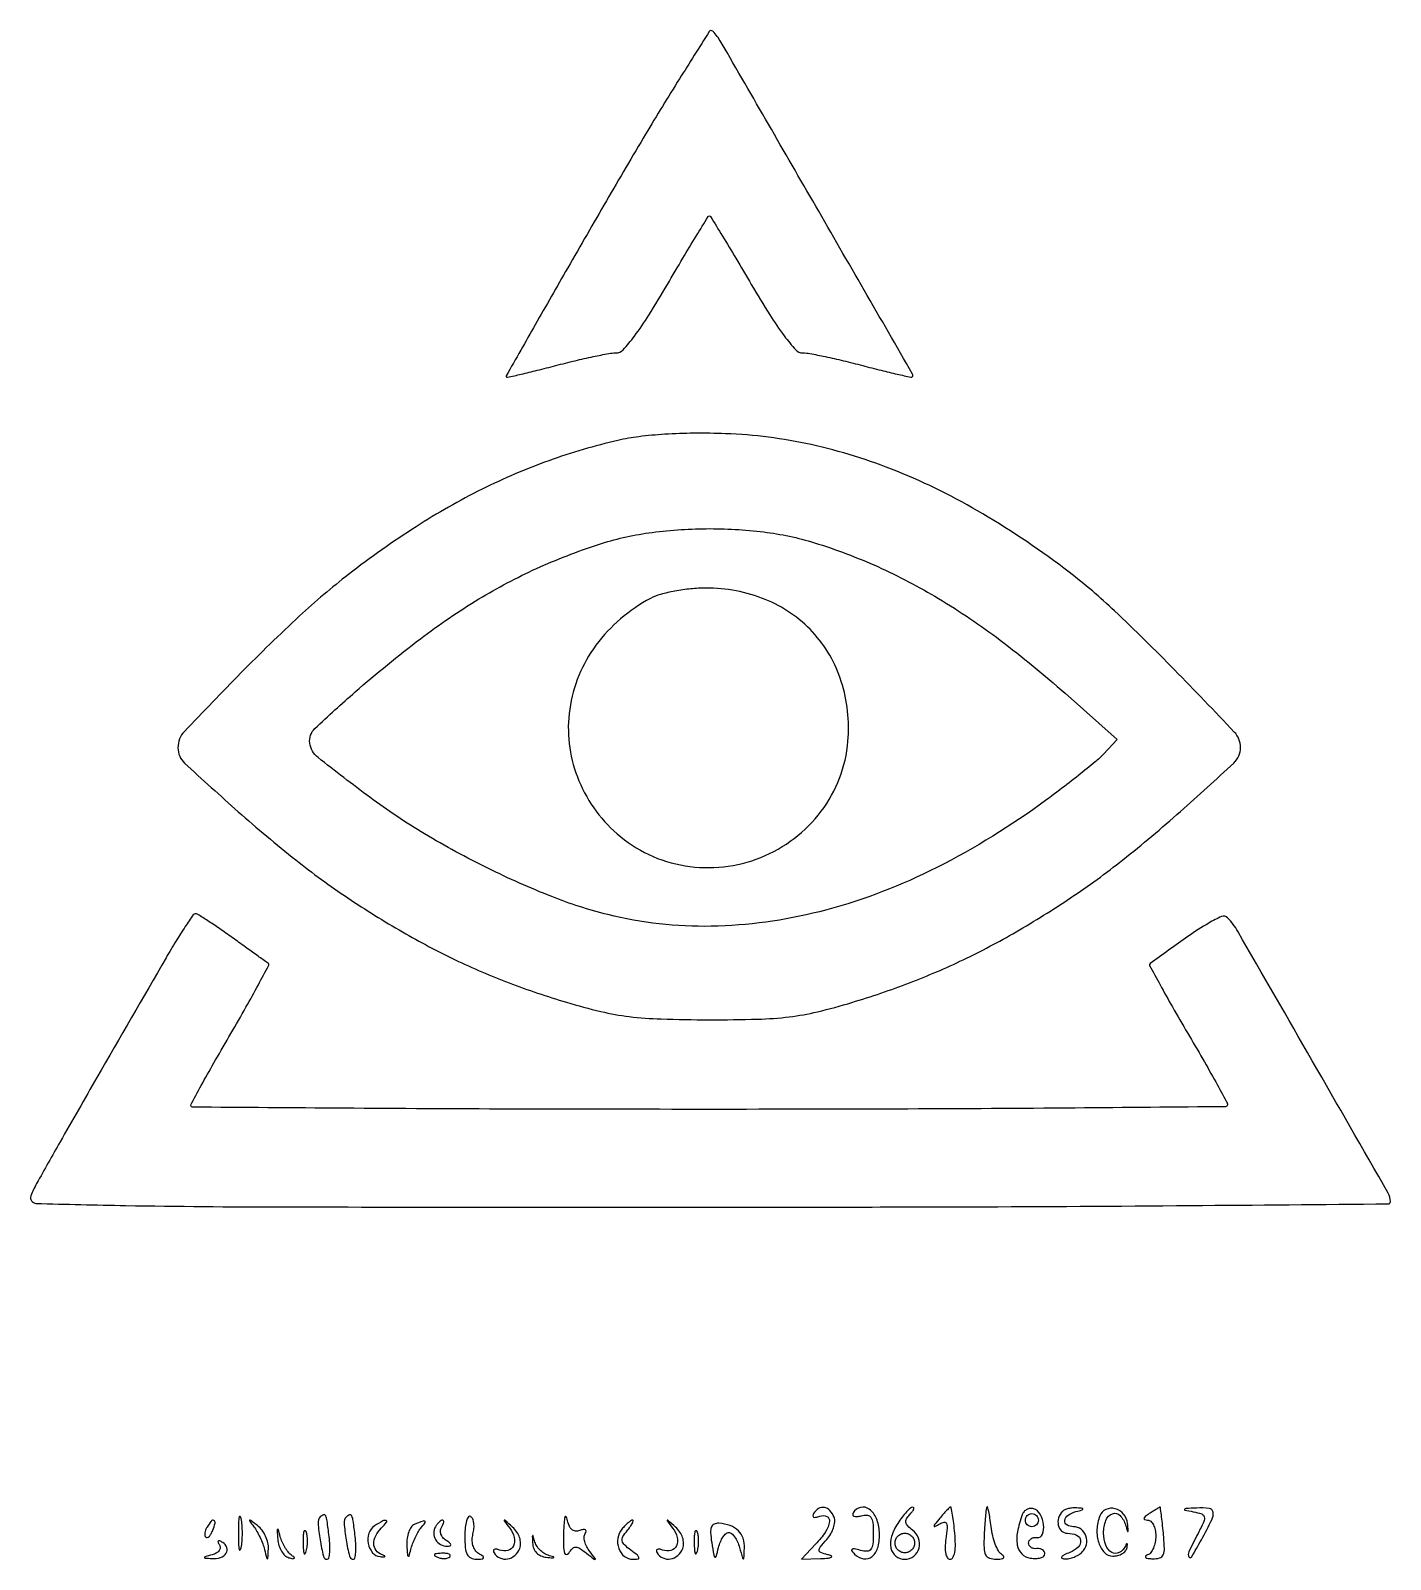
# Model space of a CAD drawing. Extents: x 58 to 267, y 5 to 239.
import ezdxf

# ---------------------------------------------------------------- set-up
doc = ezdxf.new("R2010")
doc.units = 0

msp = doc.modelspace()

# ---------------------------------------------------------------- linework, layer by layer
for points in [[(146.729109, 213.317771, 0.000766), (140.785192, 203.020775, 0.001274), (135.810307, 194.320702, 0.000068), (131.354098, 186.478923, 0.327476), (131.374316, 186.305897, 0.267184), (131.546451, 186.252769, 0.000983), (133.677033, 186.739892, 0.004646), (136.107839, 187.324529, 0.002857), (138.959807, 188.055897, -0.005474), (141.927096, 188.800308, -0.006686), (144.718778, 189.42892, -0.00568), (147.074678, 189.898513, -0.04638), (148.166394, 190, 0.208091), (149.281449, 190.485069, 0.02588), (151.020875, 192.556923, 0.021776), (153.22964, 195.76407, 0.007869), (156.093138, 200.5, -0.001989), (158.463039, 204.525743, -0.003256), (160.506799, 207.915625, -0.000494), (162.335891, 210.898625, -0.260611), (162.517176, 211, -0.260386), (162.69855, 210.898676, -0.000493), (164.531132, 207.915625, -0.003252), (166.578825, 204.525742, -0.001987), (168.953397, 200.5, 0.008007), (171.789757, 195.821016, 0.021161), (174.011125, 192.596856, 0.024053), (175.771123, 190.4804, 0.210269), (176.862964, 190, -0.046643), (177.940673, 189.899245, -0.005579), (180.289846, 189.42892, -0.006611), (183.075039, 188.800317, -0.005388), (186.040193, 188.055897, 0.002991), (188.893528, 187.324998, 0.004848), (191.328776, 186.741723, 0.001091), (193.459229, 186.258135, 0.257053), (193.645462, 186.312129, 0.33937), (193.702508, 186.744927, 0.000041), (178.833251, 212.512387, 0.000164), (164.330927, 237.620101, 0.060754), (163.052423, 239.317771, 0.485805), (162.507514, 239.262824, 0.001305), (157.932414, 232.017601, 0.00559), (152.743235, 223.543282, 0.003303)], [(148.5, 176.586843, 0.029567), (137.892441, 173.465588, 0.029079), (127.666226, 169.10061, 0.027564), (117.529881, 163.341437, 0.021545), (107.188234, 156.038032, 0.022578), (99.665572, 149.661625, 0.011144), (90.672572, 140.931809, 0.004793), (81.995526, 131.954182, 0.192006), (81, 129.457316, 0.208555), (82.030887, 127.093319, 0.00615), (90.254441, 119.643623, 0.013065), (99.090874, 112.23644, 0.020769), (107.063142, 106.424042, 0.015877), (115.450722, 101.204027, 0.019914), (123.552662, 96.933212, 0.020415), (131.794529, 93.405068, 0.018305), (140.599613, 90.418163, 0.01467), (145.881254, 89.006909, 0.027484), (150.232607, 88.229438, 0.022839), (155.142935, 87.854629, 0.007211), (162.5, 87.736242, 0.007076), (169.921024, 87.828896, 0.023565), (174.781981, 88.188079, 0.028483), (179.0872, 88.961842, 0.014475), (184.400387, 90.396483, 0.018036), (193.229724, 93.40834, 0.020256), (201.476847, 96.946971, 0.019804), (209.569367, 101.216007, 0.015854), (217.936858, 106.424042, 0.020767), (225.940653, 112.259368, 0.013235), (234.770216, 119.665764, 0.006311), (242.960285, 127.099925, 0.208213), (244, 129.488445, 0.192041), (243.053306, 131.862365, 0.003832), (233.875545, 141.39205, 0.009738), (224.694756, 150.421153, 0.025998), (217.707192, 156.374007, 0.029594), (204.447822, 165.337679, 0.038101), (191.266119, 171.85407, 0.041031), (178.128158, 175.931594, 0.04604), (165, 177.606606, 0.010736), (160.1634, 177.671501, 0.013418), (155.676394, 177.514886, 0.014806), (151.716094, 177.152162, 0.026534)], [(178.644665, 160.885209, -0.030991), (188.343491, 157.221378, -0.029407), (197.692979, 152.330769, -0.026913), (207.124977, 145.953102, -0.018694), (217.083024, 137.805261), (225.096873, 130.732019), (222.976402, 128.474881, -0.030598), (221.696361, 127.26935, -0.005783), (219.20532, 125.243845, -0.006159), (216.234928, 122.944202, -0.005614), (213.116359, 120.645208, -0.041276), (196.342979, 110.556039, -0.052692), (179.429442, 104.31057, -0.057274), (162.822942, 102.071575, -0.066011), (146.951461, 103.860417, -0.033227), (138.330846, 106.62654, -0.020228), (128.547261, 110.964847, -0.019876), (118.841247, 116.236689, -0.025784), (110.422633, 121.859695, -0.006908), (102.489097, 127.944139, -0.193955), (101.222555, 130.158354, -0.241572), (102.007884, 132.39527, -0.010997), (108.2041, 138.020182, -0.01595), (118.201082, 146.157648, -0.026629), (127.164072, 152.26421, -0.02964), (135.982075, 156.917491, -0.027581), (145.5, 160.62178, -0.044759), (153.222364, 162.401826, -0.032297), (162.043092, 163.042621, -0.032283), (170.878296, 162.542043, -0.044551)], [(153.5, 152.341153, 0.112333), (145.130556, 145.174104, 0.124962), (141.091881, 135.356551, 0.128043), (142.269284, 124.987289, 0.121214), (148.355315, 116.261178, 0.141026), (158.794492, 111.342417, 0.136075), (170.411045, 112.629683, 0.136464), (179.682343, 119.708589, 0.142121), (183.787256, 130.448126, 0.097203), (182.76598, 139.60613, 0.111194), (178.347222, 147.211536, 0.110934), (171.085383, 152.201201, 0.096383), (162, 153.938, 0.02457), (159.666718, 153.815586, 0.021041), (157.231315, 153.463381, 0.021626), (155.036973, 152.952031, 0.05311)], [(79.183637, 97.25, 0.000296), (68.572261, 78.880616, 0.001651), (62.918345, 69.004506, 0.001584), (59.32208, 62.627291, 0.037222), (58.447691, 60.75, 0.51451), (59.225683, 59.585263, 0.003673), (72.980861, 59.252601, 0.00392), (96.867381, 59.037771, 0.000288), (162.393011, 59, 0.000768), (202.52859, 59.061647, 0.001284), (236.290167, 59.252052, 0.000067), (266.649688, 59.505272, 0.411734), (267, 59.858565, 0.130884), (266.651743, 61.166182, 0.000223), (255.002247, 81.464314, 0.000441), (243.619117, 101.237428, 0.062468), (241.994193, 103.383779, 0.309364), (241.103874, 103.562371, 0.033204), (239.124401, 102.560677, 0.019533), (235.944668, 100.504962, 0.003392), (230.120684, 96.349265, 0.374759), (230.058844, 96.081696, 0.001457), (231.653279, 93.113219, 0.006017), (233.547781, 89.709141, 0.00363), (235.870684, 85.718495, -0.002693), (238.219944, 81.699911, -0.004177), (240.199513, 78.204338, -0.001358), (241.875647, 75.166638, -0.126034), (242, 74.681144, -0.411622), (241.722458, 74.401134, -0.000072), (218.646875, 74.200086, -0.001339), (192.984326, 74.048946, -0.000803), (162.5, 74, -0.000681), (132.015668, 74.041503, -0.001135), (106.353125, 74.169659, -0.000052), (83.235783, 74.34001, -0.412026), (83, 74.577562, -0.126149), (83.106941, 74.994687, -0.000981), (84.797604, 78.06091, -0.003524), (86.773855, 81.569944, -0.002247), (89.119504, 85.624724, 0.003497), (91.439356, 89.658151, 0.005797), (93.332863, 93.09665, 0.001353), (94.930741, 96.099137, 0.3751), (94.869504, 96.359076, -0.000282), (94.594888, 96.556075, -0.000005), (93.100436, 97.629432, -0.000012), (91.360217, 98.879398, -0.000008), (89.366023, 100.311914, 0.004922), (87.357213, 101.725207, 0.007361), (85.572152, 102.916625, 0.003573), (84.041821, 103.890343, 0.1408), (83.660133, 104, 0.247204), (83.329457, 103.82587, 0.003957), (82.109248, 102.017188, 0.009352), (80.721599, 99.837343, 0.005938)], [(102.839024, 11.505691, 0.220168), (102.487457, 10.548452, 0.020533), (102.802684, 7.988103, 0.018624), (103.315281, 5.469791, 0.34609), (103.912699, 5, 0.354395), (104.156782, 5.197853, 0.032374), (104.276946, 6.028125, 0.0306), (104.297088, 7.158107, 0.018217), (104.189793, 8.5, 0.004392), (103.888536, 10.897449, 0.072268), (103.667484, 11.671799, 0.384612), (103.34089, 11.81534, 0.116815)], [(106.839024, 11.505691, 0.220168), (106.487457, 10.548452, 0.020533), (106.802684, 7.988103, 0.018624), (107.315281, 5.469791, 0.34609), (107.912699, 5, 0.354395), (108.156782, 5.197853, 0.032374), (108.276946, 6.028125, 0.0306), (108.297088, 7.158107, 0.018217), (108.189793, 8.5, 0.004392), (107.888536, 10.897449, 0.072268), (107.667484, 11.671799, 0.384612), (107.34089, 11.81534, 0.116815)], [(178.507079, 12.011454, 0.1144), (178.393111, 11.674071, 0.32948), (178.512472, 11.474315, 0.155351), (178.868281, 11.443138, 0.036408), (179.448062, 11.618443, -0.204141), (180.526451, 11.579236, -0.33009), (180.942153, 10.807416, -0.111547), (180.329887, 9.2089, -0.041581), (178.825686, 7.314451), (176.651372, 5), (179.575686, 5.116001, 0.010095), (180.768991, 5.187489, 0.103168), (181.241618, 5.326281, 0.614976), (181.237617, 5.498996, 0.048029), (180.674524, 5.703861, -0.026955), (179.615834, 6.039309, -0.297123), (179.365196, 6.38132, -0.188232), (179.525551, 6.869593, -0.011535), (180.545805, 8.050614, 0.053192), (181.150976, 8.881879, 0.052377), (181.570858, 9.826325, 0.057091), (181.755191, 10.73744, 0.113476), (181.652666, 11.462755, 0.094425), (181.025488, 12.475003, 0.165257), (180.169422, 12.942954, 0.182717), (179.269181, 12.770987, 0.11729)], [(184.591857, 12.148627, 0.179821), (184.527097, 11.825399, 0.266493), (184.704096, 11.606063, 0.118812), (185.15886, 11.544563, 0.03844), (185.831953, 11.666306, -0.081271), (186.758436, 11.753271, -0.228744), (187.308999, 11.439248, -0.129737), (187.595534, 10.641098, -0.021662), (187.666667, 9, -0.020852), (187.596034, 7.307091, -0.141298), (187.300627, 6.532011, -0.234128), (186.722507, 6.241282, -0.065534), (185.689283, 6.371003, 0.015417), (184.768619, 6.58167, 0.189788), (184.420973, 6.51805, 0.434996), (184.376983, 6.294231, 0.039734), (184.788732, 5.811268, 0.152599), (186.189758, 5.077354, 0.229078), (187.496024, 5.439869, 0.153674), (188.393121, 6.920486, 0.072635), (188.606676, 9.167252, 0.08394), (188.142851, 11.263689, 0.137565), (187.037389, 12.692071, 0.220805), (185.724446, 12.963837, 0.199249)], [(191.413102, 10.50772, 0.070267), (190.475056, 8.513825, 0.124201), (190.380562, 6.70863, 0.177221), (191.125324, 5.481915, 0.170205), (192.5, 5, 0.169155), (193.870825, 5.477425, 0.16121), (194.681514, 6.712508, 0.152192), (194.618832, 8.244728, 0.150233), (193.697278, 9.479405, -0.040551), (192.956373, 10.119369, -0.1469), (192.668823, 10.664234, -0.17969), (192.757677, 11.208923, -0.067128), (193.234798, 11.834798, 0.027494), (193.636168, 12.282915, 0.069774), (193.858869, 12.657722, 0.177388), (193.869603, 12.892546, 0.327331), (193.723053, 13, 0.185549), (193.369753, 12.864216, 0.022378), (192.765264, 12.267893, 0.024182), (192.087942, 11.462269, 0.017677)], [(197.872445, 11.308042, 0.003836), (197.083559, 10.3201, 0.171666), (197.000574, 10.074743, 0.565945), (197.11612, 10.00752, 0.009784), (197.884348, 10.45009, -0.099826), (198.532524, 10.681733, -0.346591), (198.89271, 10.474052, -0.118062), (198.998125, 9.754476, -0.014039), (198.80754, 8.142048, 0.027624), (198.690458, 6.85176, 0.059278), (198.773329, 5.857508, 0.09482), (199.033934, 5.224686, 0.252966), (199.449619, 5, 0.281312), (199.883386, 5.26502, 0.073978), (200.155702, 6.069985, 0.047604), (200.260808, 7.327566, 0.020834), (200.17139, 9, 0.006328), (200.005524, 10.533644, 0.010419), (199.821931, 11.825, 0.004305), (199.636573, 12.900491, 0.362627), (199.517409, 13, 0.19369), (199.356756, 12.93534, 0.008549), (198.921786, 12.502987, 0.013393), (198.418098, 11.956353, 0.009061)], [(205.087703, 13, 0.080134), (204.988418, 12.648269, 0.004756), (204.871402, 11.545137, 0.007064), (204.762648, 10.222507, 0.005145), (204.677666, 8.749402, 0.017957), (204.654453, 6.71763, 0.107783), (204.903466, 5.696641, 0.197126), (205.477865, 5.185103, 0.086784), (206.5, 5.014715, 0.024327), (207.301312, 5.060118, 0.160074), (207.662983, 5.222803, 0.397226), (207.680865, 5.462661, 0.080779), (207.331352, 5.774051, -0.128366), (206.852623, 6.289076, -0.033608), (206.382234, 7.324654, -0.031867), (205.988653, 8.617749, -0.027921), (205.74139, 10.008738, 0.007759), (205.563231, 11.314399, 0.016006), (205.375577, 12.327567, 0.019818), (205.202555, 12.991911, 0.688601)], [(210.51241, 11.833158, 0.039377), (209.772981, 9.188287, 0.09476), (209.762974, 7.163322, 0.149801), (210.456125, 5.836451, 0.163821), (211.75, 5.183684, 0.040099), (212.611838, 5.129892, 0.064468), (213.339063, 5.237258, 0.091246), (213.828496, 5.478119, 0.237174), (214, 5.819338, 0.134994), (213.90256, 6.173665, 0.113923), (213.632812, 6.455437, 0.09778), (213.227596, 6.619824, 0.075419), (212.75, 6.638889, -0.078962), (212.272518, 6.661319, -0.100004), (211.867188, 6.834549, -0.113932), (211.597262, 7.129762, -0.12916), (211.5, 7.5, -0.135334), (211.601855, 7.869417, -0.114219), (211.883702, 8.162699, -0.097886), (212.307138, 8.33314, -0.075278), (212.806218, 8.351741, 0.340723), (213.621509, 8.84462, 0.124592), (213.796863, 10.270505, 0.093542), (213.269562, 11.904911, 0.190773), (212.250526, 12.75483, 0.106068), (211.736376, 12.809948, 0.096048), (211.224546, 12.653827, 0.092703), (210.793869, 12.310902, 0.090785)], [(213, 11, -0.099038), (212.923658, 10.618362, -0.097945), (212.70625, 10.29375, -0.097945), (212.381638, 10.076342, -0.099038), (212, 10, -0.099038), (211.618362, 10.076342, -0.097945), (211.29375, 10.29375, -0.097945), (211.076342, 10.618362, -0.099038), (211, 11, -0.099038), (211.076342, 11.381638, -0.097945), (211.29375, 11.70625, -0.097945), (211.618362, 11.923658, -0.099038), (212, 12, -0.099038), (212.381638, 11.923658, -0.097945), (212.70625, 11.70625, -0.097945), (212.923658, 11.381638, -0.099038)], [(216.666667, 12.333333, 0.125796), (216.083853, 11.350208, 0.128981), (216.051798, 10.217789, 0.151543), (216.564795, 9.340323, 0.187387), (217.440983, 9, -0.103296), (218.864779, 8.702684, -0.26415), (219.474177, 7.888579, -0.240857), (219.109318, 6.878526, -0.09277), (217.814245, 6.054928, 0.017802), (216.940237, 5.667737, 0.115893), (216.569932, 5.36621, 0.48613), (216.62136, 5.16338, 0.094435), (217.05, 5.063386, 0.063195), (217.725609, 5.12119, 0.041427), (218.474232, 5.348165, 0.041299), (219.178726, 5.696975, 0.060852), (219.721855, 6.121855, 0.141688), (220.35386, 7.268096, 0.139011), (220.282915, 8.584046, 0.147947), (219.544462, 9.609996, 0.164756), (218.393011, 10, -0.131291), (217.369023, 10.273597, -0.309858), (217.043474, 10.951565, -0.206657), (217.553398, 11.763356, -0.086905), (218.75, 12.310674, 0.004951), (219.704115, 12.57013, 0.258667), (219.834849, 12.699888, 0.467942), (219.761113, 12.809436, 0.007468), (218.916667, 12.883999, 0.040297), (218.261577, 12.879139, 0.038032), (217.602604, 12.770091, 0.0404), (217.034112, 12.581208, 0.096261)], [(222.417895, 11.646633, 0.080422), (221.980146, 9.550833, 0.090195), (222.256196, 7.510688, 0.114023), (223.139738, 6.041587, 0.203301), (224.416667, 5.5, 0.063054), (225.16872, 5.595219, 0.069696), (225.846198, 5.874531, 0.079114), (226.348865, 6.287811, 0.131976), (226.591667, 6.775, 0.013819), (226.671476, 7.233682, 0.236791), (226.624792, 7.374375, 0.485648), (226.52802, 7.362824, 0.021854), (226.341667, 7.025, -0.156246), (225.378467, 6.032419, -0.261803), (224.247899, 6.056933, -0.173838), (223.321669, 7.172872, -0.087354), (223, 9, -0.087509), (223.348333, 10.975025, -0.220049), (224.354472, 11.987333, -0.298549), (225.514541, 11.721834, -0.120293), (226.369258, 10.25, 0.002628), (226.656245, 9.29505, 0.522694), (226.737042, 9.269139, 0.258596), (226.789516, 9.389298, 0.001975), (226.681099, 10.488516, 0.150919), (226.071481, 11.923024, 0.15219), (224.76095, 12.758076, 0.175993), (223.348884, 12.640368, 0.195641)], [(230, 12, 0.021149), (229.378141, 11.559769, 0.167501), (229.1875, 11.269141, 0.405416), (229.295085, 11.081977, 0.066727), (229.75, 11.015313, -0.184554), (230.227303, 10.826192, -0.088674), (230.632812, 10.294602, -0.069139), (230.90773, 9.509224, -0.049705), (231, 8.583333, -0.048059), (230.907335, 7.62149, -0.053115), (230.632812, 6.728399, -0.060057), (230.229096, 6.0303, -0.136586), (229.75, 5.662281, 0.099595), (229.450031, 5.464865, 0.45761), (229.46245, 5.282867, 0.129105), (229.813468, 5.139585, 0.022958), (230.526426, 5.078947, 0.081746), (231.589591, 5.211666, 0.225262), (232.137949, 5.702843, 0.109622), (232.32419, 6.733053, 0.013889), (232.17139, 9, 0.0034), (232.014702, 10.53269, 0.005669), (231.8594, 11.820502, 0.00129), (231.709335, 12.934261, 0.405085), (231.644965, 12.984687, 0.106662), (231.545819, 12.952078, 0.002278), (231.101958, 12.689119, 0.005148), (230.585319, 12.372584, 0.003437)], [(236.740367, 12.295529, -0.032445), (238.046448, 11.954509, -0.262806), (238.446914, 11.512867, -0.164335), (238.372332, 10.792786, -0.012072), (237.490367, 8.981371, 0.007546), (236.070295, 6.130613, 0.235736), (236.082498, 5.365803, 0.588601), (236.493042, 5.354375, 0.008433), (238, 8, 0.009773), (239.607811, 11.078095, 0.154924), (239.787123, 12.230122, 0.338282), (239.191788, 12.802117, 0.040645), (237.25, 12.863818, 0.002124), (235.611114, 12.775679, 0.197973), (235.400505, 12.674237, 0.577905), (235.439024, 12.556823, 0.00381)], [(85.458881, 9.933469, 0.049364), (85.242038, 9.490157, 0.059701), (85.133355, 9.040231, 0.070517), (85.142323, 8.651151, 0.156651), (85.276326, 8.390341, 0.281567), (85.50546, 8.335123, 0.118528), (85.786868, 8.507038, 0.069269), (86.083816, 8.899181, 0.035865), (86.345077, 9.456872, 0.029555), (86.696703, 10.564815, 0.344086), (86.525317, 10.954259, 0.36195), (86.120758, 10.871774, 0.030391)], [(90.272364, 9, 0.008087), (90.298431, 7.38851, 0.039503), (90.399666, 6.482812, 0.611425), (90.546986, 6.439977, 0.142433), (90.705733, 6.75, 0.029693), (90.840649, 7.774707, 0.017887), (90.884498, 9, 0.017887), (90.840649, 10.225293, 0.029693), (90.705733, 11.25, 0.142433), (90.546986, 11.560023, 0.611425), (90.399666, 11.517188, 0.039503), (90.298431, 10.61149, 0.008087)], [(92.642392, 10, -0.034221), (93.115763, 9.281353, -0.019319), (93.593615, 8.353125, -0.019214), (94.005227, 7.375104, -0.029737), (94.27639, 6.5, 0.001837), (94.611622, 5.157476, 0.402126), (94.713978, 5.093625, 0.337721), (94.801102, 5.19448, 0.001656), (94.883999, 6.627555, 0.073363), (94.799554, 7.542895, 0.049622), (94.451862, 8.533297, 0.049248), (93.911095, 9.445335, 0.068134), (93.25, 10.127555, 0.002075), (92.179061, 10.96029, 0.219342), (92.002866, 11.000602, 0.5466), (91.965325, 10.901889, 0.003459)], [(96.315355, 8.078328, 0.056164), (96.497575, 7.122135, 0.059325), (96.886386, 6.249212, 0.066347), (97.412324, 5.58542, 0.126894), (98, 5.252197, 0.01361), (98.649851, 5.095811, 0.272814), (98.835562, 5.158122, 0.416731), (98.823911, 5.312588, 0.019089), (98.365682, 5.673869, -0.069438), (97.891304, 6.132136, -0.031629), (97.402912, 6.844824, -0.030559), (96.975126, 7.673704, -0.036723), (96.681037, 8.5, 0.003585), (96.376764, 9.575582, 0.594116), (96.280874, 9.5966, 0.197969), (96.219428, 9.413346, 0.002184)], [(100.194949, 7.5, 0.012823), (100.235556, 6.431793, 0.080377), (100.356533, 5.900903, 0.597527), (100.51666, 5.883358, 0.087174), (100.692991, 6.269032, 0.037336), (100.832894, 7.036634, 0.029507), (100.872264, 7.880008, 0.030339), (100.814405, 8.671085, 0.06278), (100.655937, 9.269032, 0.31318), (100.47713, 9.386009, 0.333666), (100.315079, 9.257153, 0.052471), (100.212705, 8.580113, 0.014395)], [(111.151607, 10.11486, 0.177266), (110.29954, 9.005713, 0.121882), (110.200959, 7.407498, 0.128797), (110.85385, 6.010342, 0.20406), (112.011484, 5.415192, 0.010809), (112.58505, 5.38611, 0.241247), (112.730861, 5.45554, 0.493409), (112.703203, 5.557952, 0.016609), (112.25, 5.727033, -0.155575), (111.385137, 6.360999, -0.155561), (111.046866, 7.378619, -0.121607), (111.334832, 8.609872, -0.078566), (112.2, 9.8, 0.021766), (113.004256, 10.677502, 0.538984), (112.925582, 10.94081, 0.20451), (112.438305, 10.886153, 0.012424)], [(117.25, 10.337719, 0.151847), (116.778955, 9.952955, 0.060335), (116.401263, 9.198163, 0.052325), (116.164078, 8.224237, 0.04448), (116.116001, 7.166667, 0.004273), (116.189942, 5.746555, 0.171276), (116.309553, 5.463511, 0.586718), (116.45639, 5.497812, 0.009775), (116.72361, 6.5, -0.027989), (116.985953, 7.357218, -0.020275), (117.368915, 8.279687, -0.020582), (117.805673, 9.128547, -0.041419), (118.230053, 9.75, 0.009654), (118.922586, 10.637494, 0.444754), (118.882876, 10.839994, 0.229884), (118.596076, 10.865375, 0.00497)], [(120.5, 10, 0.145013), (120.235029, 9.02577, 0.131355), (120.527732, 8.021779, 0.127684), (121.292153, 7.277704, 0.133478), (122.309017, 7.015313, 0.062466), (122.742976, 7.075417, 0.398269), (122.848863, 7.247977, 0.178934), (122.682951, 7.511572, 0.022578), (122.121885, 7.903509, -0.078477), (121.64727, 8.320824, -0.089711), (121.350436, 8.846576, -0.099558), (121.274791, 9.397018, -0.123544), (121.430902, 9.888197, 0.031142), (121.659266, 10.314988, 0.065668), (121.769314, 10.673408, 0.126282), (121.749567, 10.906585, 0.318971), (121.618034, 11, 0.141258), (121.383687, 10.932445, 0.042127), (121.083362, 10.70625, 0.038548), (120.773373, 10.38271, 0.033357)], [(125, 8.559017, 0.022774), (125.080503, 6.792529, 0.092165), (125.371852, 5.759497, 0.162074), (125.914243, 5.21128, 0.120106), (126.75, 5.015313, 0.014295), (127.657336, 5.049207, 0.289375), (127.87036, 5.204294, 0.34131), (127.803419, 5.43737, 0.017202), (127.106601, 5.912955, -0.104575), (126.590978, 6.41583, -0.078634), (126.25795, 7.137072, -0.071255), (126.142772, 7.995593, -0.061796), (126.262721, 8.896646, 0.04397), (126.406011, 9.742064, 0.053353), (126.384646, 10.545237, 0.062368), (126.214069, 11.192251, 0.160065), (125.90612, 11.558021, 0.388745), (125.56105, 11.492388, 0.087192), (125.266173, 10.908069, 0.049227), (125.06417, 9.885563, 0.024173)], [(131.890858, 9.793805, -0.098748), (132.580414, 8.356314, -0.171562), (132.463585, 7.053055, -0.226665), (131.617313, 6.346335, -0.155329), (130.346912, 6.420372, 0.041869), (129.820692, 6.573238, 0.170102), (129.495242, 6.528056, 0.316285), (129.387979, 6.323626, 0.10643), (129.507079, 5.988546, 0.148791), (130.395416, 5.206569, 0.151202), (131.562704, 5.058399, 0.138953), (132.683746, 5.599936, 0.120134), (133.429755, 6.677541, 0.097655), (133.56631, 7.464949, 0.075174), (133.415807, 8.325992, 0.068573), (132.994871, 9.175512, 0.059235), (132.341513, 9.927541, 0.000871), (131.196176, 10.963757, 0.261252), (131.077741, 10.990564, 0.521192), (131.05268, 10.915293, 0.001153)], [(140.151495, 9, 0.010788), (140.141042, 7.019932, 0.058889), (140.28384, 5.960161, 0.34126), (140.573033, 5.735031, 0.258106), (140.939097, 5.935698, -0.050353), (141.50466, 6.657253, -0.204112), (142.007377, 6.871396, -0.145323), (142.623071, 6.688587, -0.022253), (143.673785, 5.935698, 0.001433), (144.858565, 5.009754, 0.299722), (144.997912, 4.998847, 0.459755), (145.019944, 5.105012, 0.001773), (144.16391, 6.206195, -0.048977), (143.700139, 6.935407, -0.054805), (143.407717, 7.714448, -0.062379), (143.3184, 8.425314, -0.139384), (143.465848, 8.944741, 0.089504), (143.610918, 9.313244, 0.32494), (143.511584, 9.528788, 0.182551), (143.187889, 9.577535, 0.038708), (142.631508, 9.412091, -0.11776), (141.964451, 9.323546, -0.161633), (141.416476, 9.570209, -0.115183), (140.998876, 10.183267, -0.045105), (140.715752, 11.173545, 0.133457), (140.539267, 11.535496, 0.602349), (140.367104, 11.494729, 0.047451), (140.224899, 10.60884, 0.00937)], [(149.105192, 9.626748, 0.135552), (148.474092, 8.225833, 0.126816), (148.628769, 6.66034, 0.1377), (149.497622, 5.454678, 0.169771), (150.798118, 5, 0.036013), (151.558193, 5.054817, 0.438286), (151.705634, 5.270025, 0.169569), (151.482254, 5.625203, 0.010516), (150.478876, 6.391787, -0.031378), (149.50013, 7.206362, -0.157948), (149.162833, 7.822831, -0.179145), (149.272795, 8.474395, -0.042777), (149.910192, 9.391787, 0.01737), (150.387512, 10.00937, 0.036141), (150.705947, 10.527588, 0.060845), (150.83812, 10.881731, 0.48505), (150.744889, 11, 0.150695), (150.483631, 10.919429, 0.024734), (150.056978, 10.596607, 0.025298), (149.578193, 10.152555, 0.01993)], [(156.890858, 9.793805, -0.098748), (157.580414, 8.356314, -0.171562), (157.463585, 7.053055, -0.226665), (156.617313, 6.346335, -0.155329), (155.346912, 6.420372, 0.041869), (154.820692, 6.573238, 0.170102), (154.495242, 6.528056, 0.316285), (154.387979, 6.323626, 0.10643), (154.507079, 5.988546, 0.148791), (155.395416, 5.206569, 0.151202), (156.562704, 5.058399, 0.138953), (157.683746, 5.599936, 0.120134), (158.429755, 6.677541, 0.097655), (158.56631, 7.464949, 0.075174), (158.415807, 8.325992, 0.068573), (157.994871, 9.175512, 0.059235), (157.341513, 9.927541, 0.000871), (156.196176, 10.963757, 0.261252), (156.077741, 10.990564, 0.521192), (156.05268, 10.915293, 0.001153)], [(160.194949, 7.5, 0.012823), (160.235556, 6.431793, 0.080377), (160.356533, 5.900903, 0.597527), (160.51666, 5.883358, 0.087174), (160.692991, 6.269032, 0.037336), (160.832894, 7.036634, 0.029507), (160.872264, 7.880008, 0.030339), (160.814405, 8.671085, 0.06278), (160.655937, 9.269032, 0.31318), (160.47713, 9.386009, 0.333666), (160.315079, 9.257153, 0.052471), (160.212705, 8.580113, 0.014395)], [(162.876985, 7.568155, 0.003193), (163.189528, 5.639904, 0.196935), (163.369339, 5.350514, 0.522033), (163.560245, 5.417251, 0.007264), (163.927103, 6.809017, -0.038403), (164.219954, 7.692814, -0.050357), (164.625462, 8.43976, -0.060037), (165.075603, 8.955147, -0.185313), (165.5, 9.118034, -0.181969), (165.929738, 8.95628, -0.057628), (166.397281, 8.43976, -0.048866), (166.827828, 7.692807, -0.037693), (167.15032, 6.809017, 0.001423), (167.609953, 5.194673, 0.291476), (167.728439, 5.090052, 0.444761), (167.825352, 5.168563, 0.001869), (167.90032, 6.690983, 0.089379), (167.696346, 8.217664, 0.122499), (166.969014, 9.391068, 0.110912), (165.71232, 10.16364, 0.064275), (163.967463, 10.520815, 0.121835), (163.248567, 10.398199, 0.204169), (162.834474, 9.959528, 0.105172), (162.708747, 9.09374, 0.022239)], [(87.357734, 7.23019, -0.15485), (87.470095, 6.783288, -0.140367), (87.310969, 6.333238, -0.107657), (86.886635, 5.947692, -0.067073), (86.262243, 5.691683, 0.002793), (85.16426, 5.398714, 0.304222), (85.0689, 5.288622, 0.426192), (85.144941, 5.195089, 0.003485), (86.190983, 5.116001, 0.094417), (87.529643, 5.277121, 0.168541), (88.407806, 5.933686, 0.244124), (88.508898, 6.801478, 0.165053), (87.861803, 7.58541, 0.028374), (87.408069, 7.831429, 0.269769), (87.196655, 7.813014, 0.35395), (87.14667, 7.636893, 0.037452)], [(135.401717, 7.510216, 0.082224), (135.581571, 6.680373, 0.096779), (136.0152, 6.004549, 0.096335), (136.673166, 5.53948, 0.080715), (137.5, 5.317633, 0.003125), (138.496767, 5.222852, 0.217658), (138.651209, 5.277497, 0.567172), (138.630538, 5.36587, 0.004763), (137.811494, 5.618899, -0.074802), (137.135195, 5.936816, -0.054709), (136.498615, 6.470896, -0.054866), (135.994987, 7.128185, -0.076674), (135.713211, 7.811481, 0.005318), (135.51093, 8.607942, 0.572612), (135.42328, 8.632329, 0.212555), (135.360602, 8.476856, 0.003423)], [(194, 7.5, -0.099038), (193.885486, 6.927543, -0.097945), (193.559375, 6.440625, -0.097945), (193.072457, 6.114514, -0.099038), (192.5, 6, -0.099038), (191.927543, 6.114514, -0.097945), (191.440625, 6.440625, -0.097945), (191.114514, 6.927543, -0.099038), (191, 7.5, -0.099038), (191.114514, 8.072457, -0.097945), (191.440625, 8.559375, -0.097945), (191.927543, 8.885486, -0.099038), (192.5, 9, -0.099038), (193.072457, 8.885486, -0.097945), (193.559375, 8.559375, -0.097945), (193.885486, 8.072457, -0.099038)], [(120.8125, 5.316886, 0.051402), (121.359369, 5.160852, 0.05415), (121.916927, 5.123424, 0.060344), (122.402231, 5.202593, 0.126455), (122.729167, 5.395833, 0.296942), (122.77538, 5.614691, 0.208169), (122.592839, 5.799335, 0.077125), (122.112848, 5.910055, 0.028489), (121.416667, 5.921053, 0.018894), (120.670344, 5.862007, 0.168741), (120.37858, 5.720685, 0.470617), (120.395823, 5.538436, 0.054073)]]:
    msp.add_lwpolyline(points, format="xyb", close=True)

doc.saveas('drawing.dxf')
